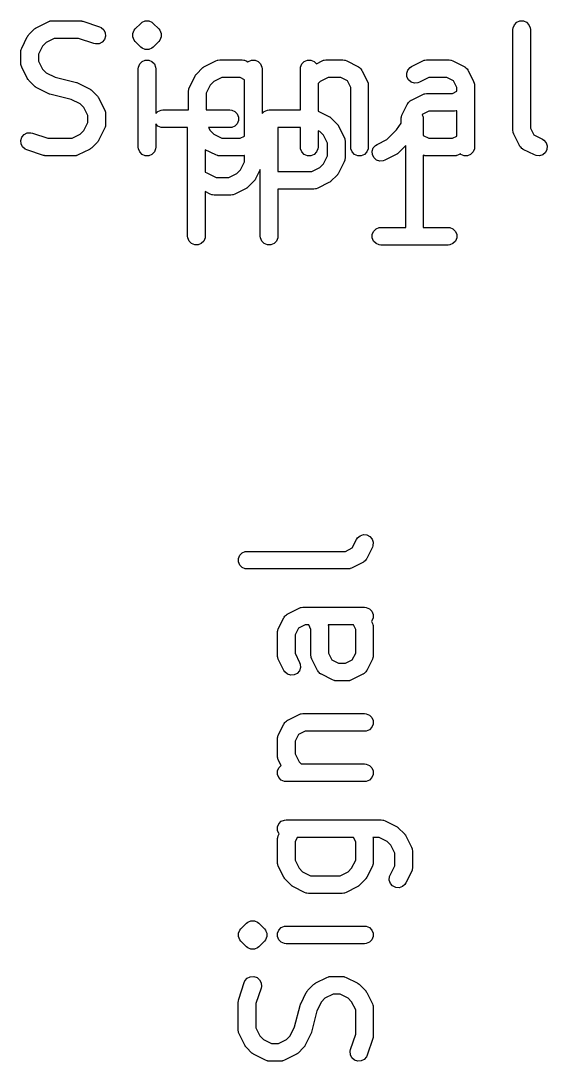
# Model space of a CAD drawing. Header units: inches. Extents: x 0.27 to 2.93, y 0.27 to 2.13.
# Drawn here: x 0.9142 to 1.0907, y 0.4125 to 0.7613 of the extents above; entities that cross this region are included whole.
import ezdxf

# ---------------------------------------------------------------- set-up
doc = ezdxf.new("R2010")
doc.units = ezdxf.units.IN
doc.header["$MEASUREMENT"] = 0
doc.layers.add('BLACK', color=250, linetype='CONTINUOUS')

msp = doc.modelspace()

# ---------------------------------------------------------------- linework, layer by layer
at = {"layer": 'BLACK', "linetype": 'CONTINUOUS'}
for p, q in [((0.91961, 0.75906), (0.92336, 0.76094)), ((0.92336, 0.76094), (0.9239, 0.76115)), ((0.9239, 0.76115), (0.924, 0.76115)), ((0.924, 0.76115), (0.9241, 0.76119)), ((0.9241, 0.76119), (0.92468, 0.76125)), ((0.92468, 0.76125), (0.93405, 0.76125)), ((0.93405, 0.76125), (0.93434, 0.76122)), ((0.93434, 0.76122), (0.93442, 0.76123)), ((0.93442, 0.76123), (0.93452, 0.7612)), ((0.93452, 0.7612), (0.93463, 0.76119)), ((0.93463, 0.76119), (0.9347, 0.76116)), ((0.9347, 0.76116), (0.93499, 0.7611)), ((0.93499, 0.7611), (0.94061, 0.75922)), ((0.95259, 0.75851), (0.95446, 0.76039)), ((0.95446, 0.76039), (0.95491, 0.76075)), ((0.95491, 0.76075), (0.95597, 0.76119)), ((0.95597, 0.76119), (0.95712, 0.76119)), ((0.95712, 0.76119), (0.95712, 0.76119)), ((0.95712, 0.76119), (0.95819, 0.76075)), ((0.95819, 0.76075), (0.95864, 0.76039)), ((0.95864, 0.76039), (0.96051, 0.75851)), ((1.0797, 0.75994), (1.08052, 0.76075)), ((1.08052, 0.76075), (1.08158, 0.76119)), ((1.08158, 0.76119), (1.08273, 0.76119)), ((1.08273, 0.76119), (1.0838, 0.76075)), ((1.0838, 0.76075), (1.08461, 0.75994)), ((0.91697, 0.75664), (0.91884, 0.75851)), ((0.91884, 0.75851), (0.91907, 0.7587)), ((0.91907, 0.7587), (0.91912, 0.75876)), ((0.91912, 0.75876), (0.91921, 0.75881)), ((0.91921, 0.75881), (0.91929, 0.75888)), ((0.91929, 0.75888), (0.91936, 0.75891)), ((0.91936, 0.75891), (0.91961, 0.75906)), ((0.94061, 0.75922), (0.94114, 0.75899)), ((0.94114, 0.75899), (0.94201, 0.75823)), ((0.94201, 0.75823), (0.94252, 0.7572)), ((0.94252, 0.7572), (0.94261, 0.75605)), ((0.95178, 0.757), (0.95222, 0.75806)), ((0.95178, 0.75585), (0.95178, 0.757)), ((0.95222, 0.75806), (0.95259, 0.75851)), ((0.96051, 0.75851), (0.96088, 0.75806)), ((0.96088, 0.75806), (0.9611, 0.75752)), ((0.9611, 0.75752), (0.96132, 0.757)), ((0.96132, 0.757), (0.96132, 0.75585)), ((1.07921, 0.7583), (1.07926, 0.75887)), ((1.07921, 0.72455), (1.07921, 0.7583)), ((1.07926, 0.75887), (1.0797, 0.75994)), ((1.08461, 0.75994), (1.08505, 0.75887)), ((1.08505, 0.75887), (1.08511, 0.7583)), ((1.08511, 0.7583), (1.08511, 0.72525)), ((0.91454, 0.75212), (0.91641, 0.75587)), ((0.91641, 0.75587), (0.91657, 0.75612)), ((0.91657, 0.75612), (0.9166, 0.75619)), ((0.9166, 0.75619), (0.91666, 0.75627)), ((0.91666, 0.75627), (0.91672, 0.75636)), ((0.91672, 0.75636), (0.91678, 0.75641)), ((0.91678, 0.75641), (0.91697, 0.75664)), ((0.92268, 0.754), (0.92148, 0.7528)), ((0.92537, 0.75535), (0.92268, 0.754)), ((0.93357, 0.75535), (0.92537, 0.75535)), ((0.93874, 0.75362), (0.93357, 0.75535)), ((0.93931, 0.75349), (0.93874, 0.75362)), ((0.94046, 0.75358), (0.93931, 0.75349)), ((0.94149, 0.75409), (0.94046, 0.75358)), ((0.94224, 0.75496), (0.94149, 0.75409)), ((0.94261, 0.75605), (0.94224, 0.75496)), ((0.95222, 0.75478), (0.95178, 0.75585)), ((0.95259, 0.75434), (0.95222, 0.75478)), ((0.95446, 0.75246), (0.95259, 0.75434)), ((0.96051, 0.75434), (0.95864, 0.75246)), ((0.96088, 0.75478), (0.96051, 0.75434)), ((0.96132, 0.75585), (0.96088, 0.75478)), ((0.91423, 0.7508), (0.91428, 0.75138)), ((0.91423, 0.74705), (0.91423, 0.7508)), ((0.91428, 0.75138), (0.91432, 0.75147)), ((0.91432, 0.75147), (0.91433, 0.75158)), ((0.91433, 0.75158), (0.91454, 0.75212)), ((0.92148, 0.7528), (0.92013, 0.7501)), ((0.92013, 0.7501), (0.92013, 0.74775)), ((0.95491, 0.75209), (0.95446, 0.75246)), ((0.95597, 0.75165), (0.95491, 0.75209)), ((0.95712, 0.75165), (0.95597, 0.75165)), ((0.95597, 0.75165), (0.95597, 0.75165)), ((0.95712, 0.75165), (0.95712, 0.75165)), ((0.95819, 0.75209), (0.95712, 0.75165)), ((0.95864, 0.75246), (0.95819, 0.75209)), ((0.91428, 0.74647), (0.91423, 0.74705)), ((0.91432, 0.74638), (0.91428, 0.74647)), ((0.91433, 0.74627), (0.91432, 0.74638)), ((0.91454, 0.74573), (0.91433, 0.74627)), ((0.92013, 0.74775), (0.92148, 0.74505)), ((0.95365, 0.74575), (0.95409, 0.74682)), ((0.95409, 0.74682), (0.95491, 0.74763)), ((0.95491, 0.74763), (0.95597, 0.74807)), ((0.95597, 0.74807), (0.95712, 0.74807)), ((0.95712, 0.74807), (0.95819, 0.74763)), ((0.95819, 0.74763), (0.959, 0.74682)), ((0.959, 0.74682), (0.95944, 0.74575)), ((0.97585, 0.74594), (0.9796, 0.74782)), ((0.9796, 0.74782), (0.98014, 0.74802)), ((0.98014, 0.74802), (0.98025, 0.74803)), ((0.98025, 0.74803), (0.98034, 0.74807)), ((0.98034, 0.74807), (0.98092, 0.74813)), ((0.98092, 0.74813), (0.98842, 0.74813)), ((0.98842, 0.74813), (0.989, 0.74807)), ((0.989, 0.74807), (0.98909, 0.74803)), ((0.98909, 0.74803), (0.9892, 0.74802)), ((0.9892, 0.74802), (0.98974, 0.74782)), ((0.98974, 0.74782), (0.99039, 0.74749)), ((0.99039, 0.74749), (0.99053, 0.74763)), ((0.99053, 0.74763), (0.99159, 0.74807)), ((0.99159, 0.74807), (0.99275, 0.74807)), ((0.99275, 0.74807), (0.99381, 0.74763)), ((0.99381, 0.74763), (0.99462, 0.74682)), ((0.99462, 0.74682), (0.99507, 0.74575)), ((1.00802, 0.74575), (1.00846, 0.74682)), ((1.00846, 0.74682), (1.00928, 0.74763)), ((1.00928, 0.74763), (1.01034, 0.74807)), ((1.01034, 0.74807), (1.01149, 0.74807)), ((1.01149, 0.74807), (1.01256, 0.74763)), ((1.01256, 0.74763), (1.01332, 0.74687)), ((1.01332, 0.74687), (1.01522, 0.74782)), ((1.01522, 0.74782), (1.01576, 0.74802)), ((1.01576, 0.74802), (1.01587, 0.74803)), ((1.01587, 0.74803), (1.01597, 0.74807)), ((1.01597, 0.74807), (1.01654, 0.74813)), ((1.01654, 0.74813), (1.02217, 0.74813)), ((1.02217, 0.74813), (1.02274, 0.74807)), ((1.02274, 0.74807), (1.02284, 0.74803)), ((1.02284, 0.74803), (1.02295, 0.74802)), ((1.02295, 0.74802), (1.02349, 0.74782)), ((1.02349, 0.74782), (1.02724, 0.74594)), ((1.04522, 0.74594), (1.04897, 0.74782)), ((1.04897, 0.74782), (1.04951, 0.74802)), ((1.04951, 0.74802), (1.04961, 0.74803)), ((1.04961, 0.74803), (1.04971, 0.74807)), ((1.04971, 0.74807), (1.05029, 0.74813)), ((1.05029, 0.74813), (1.05779, 0.74813)), ((1.05779, 0.74813), (1.05836, 0.74807)), ((1.05836, 0.74807), (1.05846, 0.74803)), ((1.05846, 0.74803), (1.05857, 0.74802)), ((1.05857, 0.74802), (1.05911, 0.74782)), ((1.05911, 0.74782), (1.06286, 0.74594)), ((0.91641, 0.74198), (0.91454, 0.74573)), ((0.92148, 0.74505), (0.92268, 0.74385)), ((0.92268, 0.74385), (0.92571, 0.74234)), ((0.9536, 0.74518), (0.95365, 0.74575)), ((0.9536, 0.71893), (0.9536, 0.74518)), ((0.95944, 0.74575), (0.9595, 0.74518)), ((0.9595, 0.74518), (0.9595, 0.73014)), ((0.97266, 0.74275), (0.97281, 0.74299)), ((0.97281, 0.74299), (0.97284, 0.74307)), ((0.97284, 0.74307), (0.97291, 0.74315)), ((0.97291, 0.74315), (0.97296, 0.74324)), ((0.97296, 0.74324), (0.97302, 0.74329)), ((0.97302, 0.74329), (0.97321, 0.74351)), ((0.97321, 0.74351), (0.97508, 0.74539)), ((0.97508, 0.74539), (0.97531, 0.74557)), ((0.97531, 0.74557), (0.97536, 0.74563)), ((0.97536, 0.74563), (0.97545, 0.74569)), ((0.97545, 0.74569), (0.97553, 0.74576)), ((0.97553, 0.74576), (0.9756, 0.74579)), ((0.9756, 0.74579), (0.97585, 0.74594)), ((0.99507, 0.74575), (0.99512, 0.74518)), ((0.99512, 0.74518), (0.99512, 0.73014)), ((1.00796, 0.74518), (1.00802, 0.74575)), ((1.00796, 0.73136), (1.00796, 0.74518)), ((1.02724, 0.74594), (1.02733, 0.74588)), ((1.02733, 0.74588), (1.02738, 0.74587)), ((1.02738, 0.74587), (1.02743, 0.74582)), ((1.02743, 0.74582), (1.02773, 0.74563)), ((1.02773, 0.74563), (1.02797, 0.74535)), ((1.02797, 0.74535), (1.02825, 0.74511)), ((1.02825, 0.74511), (1.02843, 0.74482)), ((1.02843, 0.74482), (1.02848, 0.74476)), ((1.02848, 0.74476), (1.0285, 0.74472)), ((1.0285, 0.74472), (1.02856, 0.74462)), ((1.02856, 0.74462), (1.03043, 0.74087)), ((1.04361, 0.74367), (1.04397, 0.74476)), ((1.04369, 0.74252), (1.04361, 0.74367)), ((1.04397, 0.74476), (1.04473, 0.74563)), ((1.04473, 0.74563), (1.04522, 0.74594)), ((1.06286, 0.74594), (1.06295, 0.74588)), ((1.06295, 0.74588), (1.063, 0.74587)), ((1.063, 0.74587), (1.06305, 0.74582)), ((1.06305, 0.74582), (1.06335, 0.74563)), ((1.06335, 0.74563), (1.06359, 0.74535)), ((1.06359, 0.74535), (1.06387, 0.74511)), ((1.06387, 0.74511), (1.06405, 0.74482)), ((1.06405, 0.74482), (1.0641, 0.74476)), ((1.0641, 0.74476), (1.06412, 0.74472)), ((1.06412, 0.74472), (1.06418, 0.74462)), ((1.06418, 0.74462), (1.06605, 0.74087)), ((0.91657, 0.74173), (0.91641, 0.74198)), ((0.9166, 0.74166), (0.91657, 0.74173)), ((0.91666, 0.74158), (0.9166, 0.74166)), ((0.91672, 0.74149), (0.91666, 0.74158)), ((0.91678, 0.74144), (0.91672, 0.74149)), ((0.91697, 0.74121), (0.91678, 0.74144)), ((0.91884, 0.73934), (0.91697, 0.74121)), ((0.91907, 0.73915), (0.91884, 0.73934)), ((0.92571, 0.74234), (0.93289, 0.74054)), ((0.93289, 0.74054), (0.93294, 0.74053)), ((0.93294, 0.74053), (0.93296, 0.74052)), ((0.93296, 0.74052), (0.9332, 0.74043)), ((0.9332, 0.74043), (0.93344, 0.74035)), ((0.93344, 0.74035), (0.93346, 0.74033)), ((0.93346, 0.74033), (0.9335, 0.74032)), ((0.9335, 0.74032), (0.93725, 0.73844)), ((0.97078, 0.739), (0.97266, 0.74275)), ((0.97772, 0.73968), (0.97637, 0.73698)), ((0.97892, 0.74087), (0.97772, 0.73968)), ((0.98162, 0.74222), (0.97892, 0.74087)), ((0.98772, 0.74222), (0.98162, 0.74222)), ((0.98922, 0.74148), (0.98772, 0.74222)), ((0.98922, 0.72263), (0.98922, 0.74148)), ((1.01454, 0.74087), (1.01387, 0.7402)), ((1.01387, 0.7402), (1.01387, 0.73102)), ((1.01724, 0.74222), (1.01454, 0.74087)), ((1.02147, 0.74222), (1.01724, 0.74222)), ((1.02371, 0.7411), (1.02147, 0.74222)), ((1.02484, 0.73885), (1.02371, 0.7411)), ((1.03043, 0.74087), (1.03064, 0.74033)), ((1.03064, 0.74033), (1.03065, 0.74022)), ((1.03065, 0.74022), (1.03069, 0.74013)), ((1.03069, 0.74013), (1.03074, 0.73955)), ((1.03074, 0.73955), (1.03074, 0.71893)), ((1.04421, 0.74149), (1.04369, 0.74252)), ((1.04508, 0.74074), (1.04421, 0.74149)), ((1.04617, 0.74037), (1.04508, 0.74074)), ((1.04732, 0.74045), (1.04617, 0.74037)), ((1.04786, 0.74066), (1.04732, 0.74045)), ((1.05098, 0.74222), (1.04786, 0.74066)), ((1.05709, 0.74222), (1.05098, 0.74222)), ((1.05933, 0.7411), (1.05709, 0.74222)), ((1.06046, 0.73885), (1.05933, 0.7411)), ((1.06605, 0.74087), (1.06626, 0.74033)), ((1.06626, 0.74033), (1.06627, 0.74022)), ((1.06627, 0.74022), (1.06631, 0.74013)), ((1.06631, 0.74013), (1.06636, 0.73955)), ((1.06636, 0.73955), (1.06636, 0.71893)), ((0.91912, 0.73909), (0.91907, 0.73915)), ((0.91921, 0.73904), (0.91912, 0.73909)), ((0.91929, 0.73897), (0.91921, 0.73904)), ((0.91936, 0.73894), (0.91929, 0.73897)), ((0.91961, 0.73878), (0.91936, 0.73894)), ((0.92336, 0.73691), (0.91961, 0.73878)), ((0.9234, 0.73689), (0.92336, 0.73691)), ((0.92342, 0.73688), (0.9234, 0.73689)), ((0.92366, 0.73679), (0.92342, 0.73688)), ((0.9239, 0.7367), (0.92366, 0.73679)), ((0.92392, 0.7367), (0.9239, 0.7367)), ((0.92396, 0.73669), (0.92392, 0.7367)), ((0.93115, 0.73489), (0.92396, 0.73669)), ((0.93725, 0.73844), (0.93749, 0.73829)), ((0.93749, 0.73829), (0.93757, 0.73826)), ((0.93757, 0.73826), (0.93765, 0.73819)), ((0.93765, 0.73819), (0.93774, 0.73813)), ((0.93774, 0.73813), (0.93779, 0.73808)), ((0.93779, 0.73808), (0.93801, 0.73789)), ((0.93801, 0.73789), (0.93989, 0.73601)), ((0.93989, 0.73601), (0.94007, 0.73579)), ((0.94007, 0.73579), (0.94013, 0.73574)), ((0.97047, 0.73768), (0.97053, 0.73825)), ((0.97047, 0.73136), (0.97047, 0.73768)), ((0.97053, 0.73825), (0.97057, 0.73835)), ((0.97057, 0.73846), (0.97078, 0.739)), ((0.97057, 0.73835), (0.97057, 0.73846)), ((0.97637, 0.73698), (0.97637, 0.73136)), ((1.02484, 0.71893), (1.02484, 0.73885)), ((1.04522, 0.73469), (1.04897, 0.73657)), ((1.04897, 0.73657), (1.04951, 0.73677)), ((1.04951, 0.73677), (1.04961, 0.73678)), ((1.04961, 0.73678), (1.04971, 0.73682)), ((1.04971, 0.73682), (1.05029, 0.73688)), ((1.05029, 0.73688), (1.05896, 0.73688)), ((1.05896, 0.73688), (1.06046, 0.73763)), ((1.06046, 0.73763), (1.06046, 0.73885)), ((0.93418, 0.73337), (0.93115, 0.73489)), ((0.93537, 0.73218), (0.93418, 0.73337)), ((0.94013, 0.73574), (0.94019, 0.73565)), ((0.94019, 0.73565), (0.94026, 0.73557)), ((0.94026, 0.73557), (0.94029, 0.7355)), ((0.94029, 0.7355), (0.94044, 0.73525)), ((0.94044, 0.73525), (0.94232, 0.7315)), ((1.04202, 0.72962), (1.0439, 0.73337)), ((1.0439, 0.73337), (1.04396, 0.73347)), ((1.04396, 0.73347), (1.04397, 0.73351)), ((1.04397, 0.73351), (1.04402, 0.73357)), ((1.04402, 0.73357), (1.04421, 0.73386)), ((1.04421, 0.73386), (1.04448, 0.7341)), ((1.04448, 0.7341), (1.04473, 0.73438)), ((1.04473, 0.73438), (1.04502, 0.73457)), ((1.04502, 0.73457), (1.04508, 0.73462)), ((1.04508, 0.73462), (1.04512, 0.73463)), ((1.04512, 0.73463), (1.04522, 0.73469)), ((0.93672, 0.72948), (0.93537, 0.73218)), ((0.93672, 0.72712), (0.93672, 0.72948)), ((0.94232, 0.7315), (0.94252, 0.73096)), ((0.94252, 0.73096), (0.94253, 0.73085)), ((0.94253, 0.73085), (0.94257, 0.73075)), ((0.94257, 0.73075), (0.94263, 0.73018)), ((0.94263, 0.73018), (0.94263, 0.72643)), ((0.9595, 0.73014), (0.96022, 0.73086)), ((0.96022, 0.73086), (0.96129, 0.7313)), ((0.96129, 0.7313), (0.96186, 0.73136)), ((0.96186, 0.73136), (0.97047, 0.73136)), ((0.97637, 0.73136), (0.98436, 0.73136)), ((0.98436, 0.73136), (0.98494, 0.7313)), ((0.98494, 0.7313), (0.986, 0.73086)), ((0.986, 0.73086), (0.98681, 0.73005)), ((0.98681, 0.73005), (0.98726, 0.72898)), ((0.98726, 0.72898), (0.98726, 0.72783)), ((0.99512, 0.73014), (0.99584, 0.73086)), ((0.99584, 0.73086), (0.99691, 0.7313)), ((0.99691, 0.7313), (0.99748, 0.73136)), ((0.99748, 0.73136), (1.00796, 0.73136)), ((1.01387, 0.73102), (1.01755, 0.72917)), ((1.01755, 0.72917), (1.0178, 0.72902)), ((1.0178, 0.72902), (1.01787, 0.72899)), ((1.01787, 0.72899), (1.01795, 0.72892)), ((1.01795, 0.72892), (1.01804, 0.72887)), ((1.01804, 0.72887), (1.01809, 0.72881)), ((1.01809, 0.72881), (1.01832, 0.72862)), ((1.04171, 0.7283), (1.04177, 0.72888)), ((1.04177, 0.72888), (1.04181, 0.72898)), ((1.04181, 0.72908), (1.04202, 0.72962)), ((1.04181, 0.72898), (1.04181, 0.72908)), ((1.05098, 0.73097), (1.04876, 0.72986)), ((1.04876, 0.72986), (1.04879, 0.72978)), ((1.04879, 0.72978), (1.04895, 0.72954)), ((1.04895, 0.72954), (1.04901, 0.72925)), ((1.04901, 0.72925), (1.04912, 0.72898)), ((1.04912, 0.72898), (1.04918, 0.72841)), ((1.05966, 0.73097), (1.05098, 0.73097)), ((1.06024, 0.73103), (1.05966, 0.73097)), ((1.06034, 0.73107), (1.06024, 0.73103)), ((1.06044, 0.73108), (1.06034, 0.73107)), ((1.06046, 0.73109), (1.06044, 0.73108)), ((1.06046, 0.72263), (1.06046, 0.73109)), ((0.93537, 0.72443), (0.93672, 0.72712)), ((0.94252, 0.72565), (0.94232, 0.72511)), ((0.94253, 0.72575), (0.94252, 0.72565)), ((0.94257, 0.72585), (0.94253, 0.72575)), ((0.94263, 0.72643), (0.94257, 0.72585)), ((0.96022, 0.72595), (0.9595, 0.72667)), ((0.9595, 0.72667), (0.9595, 0.71893)), ((0.96129, 0.72551), (0.96022, 0.72595)), ((0.96186, 0.72546), (0.96129, 0.72551)), ((0.97016, 0.72546), (0.96186, 0.72546)), ((0.97016, 0.68904), (0.97016, 0.72546)), ((0.98436, 0.72546), (0.97721, 0.72546)), ((0.97721, 0.72546), (0.97772, 0.72443)), ((0.98494, 0.72551), (0.98436, 0.72546)), ((0.986, 0.72595), (0.98494, 0.72551)), ((0.98681, 0.72677), (0.986, 0.72595)), ((0.98726, 0.72783), (0.98681, 0.72677)), ((1.00796, 0.72546), (1.00044, 0.72546)), ((1.00044, 0.72546), (1.00044, 0.71074)), ((1.00796, 0.71893), (1.00796, 0.72546)), ((1.01832, 0.72862), (1.02019, 0.72675)), ((1.02019, 0.72675), (1.02038, 0.72652)), ((1.02038, 0.72652), (1.02044, 0.72647)), ((1.02044, 0.72647), (1.02049, 0.72638)), ((1.02049, 0.72638), (1.02056, 0.7263)), ((1.02056, 0.7263), (1.02059, 0.72623)), ((1.02059, 0.72623), (1.02075, 0.72598)), ((1.02075, 0.72598), (1.02262, 0.72223)), ((1.04018, 0.72467), (1.04171, 0.72696)), ((1.04171, 0.72696), (1.04171, 0.7283)), ((1.04918, 0.72841), (1.04918, 0.72841)), ((1.04918, 0.72841), (1.04918, 0.72841)), ((1.04918, 0.72841), (1.04918, 0.72841)), ((1.04918, 0.72841), (1.04918, 0.72278)), ((0.91425, 0.72117), (0.91461, 0.72227)), ((0.91461, 0.72227), (0.91537, 0.72314)), ((0.91537, 0.72314), (0.9164, 0.72365)), ((0.9164, 0.72365), (0.91755, 0.72373)), ((0.91755, 0.72373), (0.91811, 0.7236)), ((0.91811, 0.7236), (0.92328, 0.72188)), ((0.92328, 0.72188), (0.93148, 0.72188)), ((0.93148, 0.72188), (0.93418, 0.72323)), ((0.93418, 0.72323), (0.93537, 0.72443)), ((0.94232, 0.72511), (0.94044, 0.72136)), ((0.97772, 0.72443), (0.97892, 0.72323)), ((0.97892, 0.72323), (0.98162, 0.72188)), ((0.98162, 0.72188), (0.98772, 0.72188)), ((0.98772, 0.72188), (0.98922, 0.72263)), ((1.01448, 0.72411), (1.01387, 0.72441)), ((1.01387, 0.72441), (1.01387, 0.71893)), ((1.01568, 0.72291), (1.01448, 0.72411)), ((1.01703, 0.72021), (1.01568, 0.72291)), ((1.02262, 0.72223), (1.02283, 0.72169)), ((1.03698, 0.72146), (1.04018, 0.72467)), ((1.04918, 0.72278), (1.05098, 0.72188)), ((1.05098, 0.72188), (1.05896, 0.72188)), ((1.05896, 0.72188), (1.06046, 0.72263)), ((1.07926, 0.72398), (1.07921, 0.72455)), ((1.0793, 0.72388), (1.07926, 0.72398)), ((1.07931, 0.72377), (1.0793, 0.72388)), ((1.07952, 0.72323), (1.07931, 0.72377)), ((1.08139, 0.71948), (1.07952, 0.72323)), ((1.08511, 0.72525), (1.08623, 0.723)), ((1.08623, 0.723), (1.0891, 0.72157)), ((0.91433, 0.72002), (0.91425, 0.72117)), ((0.91485, 0.71899), (0.91433, 0.72002)), ((0.91572, 0.71824), (0.91485, 0.71899)), ((0.93757, 0.71835), (0.93749, 0.71832)), ((0.93765, 0.71841), (0.93757, 0.71835)), ((0.93774, 0.71847), (0.93765, 0.71841)), ((0.93779, 0.71853), (0.93774, 0.71847)), ((0.93801, 0.71872), (0.93779, 0.71853)), ((0.93989, 0.72059), (0.93801, 0.71872)), ((0.94007, 0.72082), (0.93989, 0.72059)), ((0.94013, 0.72087), (0.94007, 0.72082)), ((0.94019, 0.72096), (0.94013, 0.72087)), ((0.94026, 0.72104), (0.94019, 0.72096)), ((0.94029, 0.72111), (0.94026, 0.72104)), ((0.94044, 0.72136), (0.94029, 0.72111)), ((0.95365, 0.71835), (0.9536, 0.71893)), ((0.95409, 0.71729), (0.95365, 0.71835)), ((0.95944, 0.71835), (0.959, 0.71729)), ((0.9595, 0.71893), (0.95944, 0.71835)), ((1.00802, 0.71835), (1.00796, 0.71893)), ((1.00846, 0.71729), (1.00802, 0.71835)), ((1.01381, 0.71835), (1.01337, 0.71729)), ((1.01387, 0.71893), (1.01381, 0.71835)), ((1.01703, 0.71598), (1.01703, 0.72021)), ((1.02283, 0.72169), (1.02284, 0.72158)), ((1.02284, 0.72158), (1.02288, 0.72149)), ((1.02288, 0.72149), (1.02293, 0.72091)), ((1.02293, 0.72091), (1.02293, 0.71529)), ((1.02489, 0.71835), (1.02484, 0.71893)), ((1.02533, 0.71729), (1.02489, 0.71835)), ((1.03069, 0.71835), (1.03025, 0.71729)), ((1.03074, 0.71893), (1.03069, 0.71835)), ((1.03205, 0.71753), (1.03241, 0.71862)), ((1.03241, 0.71862), (1.03317, 0.71949)), ((1.03317, 0.71949), (1.03366, 0.7198)), ((1.03366, 0.7198), (1.03698, 0.72146)), ((1.04327, 0.71941), (1.04082, 0.71695)), ((1.04327, 0.69199), (1.04327, 0.71941)), ((1.06631, 0.71835), (1.06587, 0.71729)), ((1.06636, 0.71893), (1.06631, 0.71835)), ((1.08145, 0.71939), (1.08139, 0.71948)), ((1.08147, 0.71934), (1.08145, 0.71939)), ((1.08152, 0.71928), (1.08147, 0.71934)), ((1.0817, 0.71899), (1.08152, 0.71928)), ((1.08198, 0.71875), (1.0817, 0.71899)), ((1.08222, 0.71847), (1.08198, 0.71875)), ((1.08251, 0.71829), (1.08222, 0.71847)), ((1.0891, 0.72157), (1.08959, 0.72126)), ((1.08959, 0.72126), (1.09035, 0.72039)), ((1.09035, 0.72039), (1.09071, 0.7193)), ((1.09071, 0.7193), (1.09063, 0.71815)), ((0.91625, 0.718), (0.91572, 0.71824)), ((0.92187, 0.71613), (0.91625, 0.718)), ((0.92215, 0.71606), (0.92187, 0.71613)), ((0.92223, 0.71603), (0.92215, 0.71606)), ((0.92233, 0.71602), (0.92223, 0.71603)), ((0.92243, 0.716), (0.92233, 0.71602)), ((0.92251, 0.716), (0.92243, 0.716)), ((0.9228, 0.71598), (0.92251, 0.716)), ((0.93218, 0.71598), (0.9228, 0.71598)), ((0.93275, 0.71603), (0.93218, 0.71598)), ((0.93285, 0.71607), (0.93275, 0.71603)), ((0.93296, 0.71608), (0.93285, 0.71607)), ((0.9335, 0.71629), (0.93296, 0.71608)), ((0.93725, 0.71816), (0.9335, 0.71629)), ((0.93749, 0.71832), (0.93725, 0.71816)), ((0.95491, 0.71647), (0.95409, 0.71729)), ((0.95597, 0.71603), (0.95491, 0.71647)), ((0.95712, 0.71603), (0.95597, 0.71603)), ((0.95819, 0.71647), (0.95712, 0.71603)), ((0.959, 0.71729), (0.95819, 0.71647)), ((0.9796, 0.71629), (0.97606, 0.71806)), ((0.97606, 0.71806), (0.97606, 0.71053)), ((0.98014, 0.71608), (0.9796, 0.71629)), ((0.98025, 0.71607), (0.98014, 0.71608)), ((0.98034, 0.71603), (0.98025, 0.71607)), ((0.98092, 0.71598), (0.98034, 0.71603)), ((0.98842, 0.71598), (0.98092, 0.71598)), ((0.989, 0.71603), (0.98842, 0.71598)), ((0.98909, 0.71607), (0.989, 0.71603)), ((0.9892, 0.71608), (0.98909, 0.71607)), ((0.98922, 0.71609), (0.9892, 0.71608)), ((0.98922, 0.714), (0.98922, 0.71609)), ((1.00928, 0.71647), (1.00846, 0.71729)), ((1.01034, 0.71603), (1.00928, 0.71647)), ((1.01149, 0.71603), (1.01034, 0.71603)), ((1.01256, 0.71647), (1.01149, 0.71603)), ((1.01337, 0.71729), (1.01256, 0.71647)), ((1.01568, 0.71328), (1.01703, 0.71598)), ((1.02293, 0.71529), (1.02288, 0.71471)), ((1.02615, 0.71647), (1.02533, 0.71729)), ((1.02721, 0.71603), (1.02615, 0.71647)), ((1.02837, 0.71603), (1.02721, 0.71603)), ((1.02943, 0.71647), (1.02837, 0.71603)), ((1.03025, 0.71729), (1.02943, 0.71647)), ((1.03213, 0.71638), (1.03205, 0.71753)), ((1.03265, 0.71535), (1.03213, 0.71638)), ((1.03352, 0.71459), (1.03265, 0.71535)), ((1.04005, 0.71639), (1.0363, 0.71452)), ((1.0403, 0.71655), (1.04005, 0.71639)), ((1.04037, 0.71658), (1.0403, 0.71655)), ((1.04045, 0.71665), (1.04037, 0.71658)), ((1.04054, 0.7167), (1.04045, 0.71665)), ((1.04059, 0.71676), (1.04054, 0.7167)), ((1.04082, 0.71695), (1.04059, 0.71676)), ((1.04951, 0.71608), (1.04918, 0.71621)), ((1.04918, 0.71621), (1.04918, 0.69199)), ((1.04961, 0.71607), (1.04951, 0.71608)), ((1.04971, 0.71603), (1.04961, 0.71607)), ((1.05029, 0.71598), (1.04971, 0.71603)), ((1.05966, 0.71598), (1.05029, 0.71598)), ((1.06024, 0.71603), (1.05966, 0.71598)), ((1.06034, 0.71607), (1.06024, 0.71603)), ((1.06044, 0.71608), (1.06034, 0.71607)), ((1.06098, 0.71629), (1.06044, 0.71608)), ((1.06163, 0.71661), (1.06098, 0.71629)), ((1.06177, 0.71647), (1.06163, 0.71661)), ((1.06283, 0.71603), (1.06177, 0.71647)), ((1.06399, 0.71603), (1.06283, 0.71603)), ((1.06505, 0.71647), (1.06399, 0.71603)), ((1.06587, 0.71729), (1.06505, 0.71647)), ((1.08257, 0.71824), (1.08251, 0.71829)), ((1.08262, 0.71822), (1.08257, 0.71824)), ((1.08271, 0.71816), (1.08262, 0.71822)), ((1.08646, 0.71629), (1.08271, 0.71816)), ((1.087, 0.71608), (1.08646, 0.71629)), ((1.08815, 0.716), (1.087, 0.71608)), ((1.08924, 0.71636), (1.08815, 0.716)), ((1.09012, 0.71712), (1.08924, 0.71636)), ((1.09063, 0.71815), (1.09012, 0.71712)), ((0.98787, 0.7113), (0.98922, 0.714)), ((0.99453, 0.71142), (0.99294, 0.70823)), ((0.99453, 0.68904), (0.99453, 0.71142)), ((1.01178, 0.71074), (1.01448, 0.71209)), ((1.01448, 0.71209), (1.01568, 0.71328)), ((1.02262, 0.71396), (1.02075, 0.71022)), ((1.02283, 0.71451), (1.02262, 0.71396)), ((1.02284, 0.71461), (1.02283, 0.71451)), ((1.02288, 0.71471), (1.02284, 0.71461)), ((1.03461, 0.71423), (1.03352, 0.71459)), ((1.03576, 0.71431), (1.03461, 0.71423)), ((1.0363, 0.71452), (1.03576, 0.71431)), ((0.97606, 0.71053), (0.97608, 0.71053)), ((0.97608, 0.71053), (0.97662, 0.71032)), ((0.97662, 0.71032), (0.97974, 0.70876)), ((0.97974, 0.70876), (0.98397, 0.70876)), ((0.98397, 0.70876), (0.98667, 0.71011)), ((0.98667, 0.71011), (0.98787, 0.7113)), ((0.99275, 0.70791), (0.99268, 0.70783)), ((0.99278, 0.70799), (0.99275, 0.70791)), ((0.99294, 0.70823), (0.99278, 0.70799)), ((1.00044, 0.71074), (1.01178, 0.71074)), ((1.02019, 0.70945), (1.01832, 0.70757)), ((1.02038, 0.70967), (1.02019, 0.70945)), ((1.02044, 0.70973), (1.02038, 0.70967)), ((1.02049, 0.70981), (1.02044, 0.70973)), ((1.02056, 0.7099), (1.02049, 0.70981)), ((1.02059, 0.70997), (1.02056, 0.7099)), ((1.02075, 0.71022), (1.02059, 0.70997)), ((0.98974, 0.70504), (0.98599, 0.70316)), ((0.98999, 0.70519), (0.98974, 0.70504)), ((0.99006, 0.70522), (0.98999, 0.70519)), ((0.99014, 0.70529), (0.99006, 0.70522)), ((0.99023, 0.70535), (0.99014, 0.70529)), ((0.99028, 0.70541), (0.99023, 0.70535)), ((0.99051, 0.70559), (0.99028, 0.70541)), ((0.99238, 0.70747), (0.99051, 0.70559)), ((0.99257, 0.70769), (0.99238, 0.70747)), ((0.99263, 0.70774), (0.99257, 0.70769)), ((0.99268, 0.70783), (0.99263, 0.70774)), ((1.01248, 0.70483), (1.00044, 0.70483)), ((1.00044, 0.70483), (1.00044, 0.68904)), ((1.01306, 0.70489), (1.01248, 0.70483)), ((1.01315, 0.70493), (1.01306, 0.70489)), ((1.01326, 0.70494), (1.01315, 0.70493)), ((1.0138, 0.70515), (1.01326, 0.70494)), ((1.01755, 0.70702), (1.0138, 0.70515)), ((1.0178, 0.70718), (1.01755, 0.70702)), ((1.01787, 0.70721), (1.0178, 0.70718)), ((1.01795, 0.70727), (1.01787, 0.70721)), ((1.01804, 0.70733), (1.01795, 0.70727)), ((1.01809, 0.70739), (1.01804, 0.70733)), ((1.01832, 0.70757), (1.01809, 0.70739)), ((0.97773, 0.70316), (0.97606, 0.704)), ((0.97606, 0.704), (0.97606, 0.68904)), ((0.97827, 0.70296), (0.97773, 0.70316)), ((0.97837, 0.70295), (0.97827, 0.70296)), ((0.97847, 0.70291), (0.97837, 0.70295)), ((0.97905, 0.70285), (0.97847, 0.70291)), ((0.98467, 0.70285), (0.97905, 0.70285)), ((0.98525, 0.70291), (0.98467, 0.70285)), ((0.98534, 0.70295), (0.98525, 0.70291)), ((0.98545, 0.70296), (0.98534, 0.70295)), ((0.98599, 0.70316), (0.98545, 0.70296)), ((1.03208, 0.68961), (1.03252, 0.69068)), ((1.03252, 0.69068), (1.03334, 0.69149)), ((1.03334, 0.69149), (1.0344, 0.69193)), ((1.0344, 0.69193), (1.03498, 0.69199)), ((1.03498, 0.69199), (1.04327, 0.69199)), ((1.04918, 0.69199), (1.05748, 0.69199)), ((1.05748, 0.69199), (1.05805, 0.69193)), ((1.05805, 0.69193), (1.05912, 0.69149)), ((1.05912, 0.69149), (1.05993, 0.69068)), ((1.05993, 0.69068), (1.06037, 0.68961)), ((0.97021, 0.68846), (0.97016, 0.68904)), ((0.97066, 0.6874), (0.97021, 0.68846)), ((0.97147, 0.68658), (0.97066, 0.6874)), ((0.97557, 0.6874), (0.97475, 0.68658)), ((0.97601, 0.68846), (0.97557, 0.6874)), ((0.97606, 0.68904), (0.97601, 0.68846)), ((0.99459, 0.68846), (0.99453, 0.68904)), ((0.99503, 0.6874), (0.99459, 0.68846)), ((0.99584, 0.68658), (0.99503, 0.6874)), ((0.99994, 0.6874), (0.99912, 0.68658)), ((1.00038, 0.68846), (0.99994, 0.6874)), ((1.00044, 0.68904), (1.00038, 0.68846)), ((1.03208, 0.68846), (1.03208, 0.68961)), ((1.03252, 0.6874), (1.03208, 0.68846)), ((1.03334, 0.68658), (1.03252, 0.6874)), ((1.05993, 0.6874), (1.05912, 0.68658)), ((1.06037, 0.68846), (1.05993, 0.6874)), ((1.06037, 0.68961), (1.06037, 0.68846)), ((0.97253, 0.68614), (0.97147, 0.68658)), ((0.97369, 0.68614), (0.97253, 0.68614)), ((0.97475, 0.68658), (0.97369, 0.68614)), ((0.99691, 0.68614), (0.99584, 0.68658)), ((0.99806, 0.68614), (0.99691, 0.68614)), ((0.99912, 0.68658), (0.99806, 0.68614)), ((1.0344, 0.68614), (1.03334, 0.68658)), ((1.03498, 0.68609), (1.0344, 0.68614)), ((1.05748, 0.68609), (1.03498, 0.68609)), ((1.05805, 0.68614), (1.05748, 0.68609)), ((1.05912, 0.68658), (1.05805, 0.68614)), ((1.02537, 0.58455), (1.02681, 0.58742)), ((1.02681, 0.58742), (1.02712, 0.58791)), ((1.02712, 0.58791), (1.02799, 0.58866)), ((1.02799, 0.58866), (1.02908, 0.58903)), ((1.02908, 0.58903), (1.03023, 0.58895)), ((1.03023, 0.58895), (1.03126, 0.58843)), ((1.03126, 0.58843), (1.03201, 0.58756)), ((1.03201, 0.58756), (1.03238, 0.58647)), ((1.03238, 0.58647), (1.0323, 0.58532)), ((0.98762, 0.58211), (0.98844, 0.58293)), ((0.98844, 0.58293), (0.9895, 0.58337)), ((0.9895, 0.58337), (0.99008, 0.58343)), ((0.99008, 0.58343), (1.02313, 0.58343)), ((1.02313, 0.58343), (1.02537, 0.58455)), ((1.03209, 0.58478), (1.03022, 0.58103)), ((1.0323, 0.58532), (1.03209, 0.58478)), ((0.98718, 0.58105), (0.98762, 0.58211)), ((0.98718, 0.5799), (0.98718, 0.58105)), ((0.98762, 0.57883), (0.98718, 0.5799)), ((1.0289, 0.57971), (1.02515, 0.57783)), ((1.02899, 0.57977), (1.0289, 0.57971)), ((1.02904, 0.57978), (1.02899, 0.57977)), ((1.02909, 0.57983), (1.02904, 0.57978)), ((1.02939, 0.58002), (1.02909, 0.57983)), ((1.02963, 0.58029), (1.02939, 0.58002)), ((1.02991, 0.58054), (1.02963, 0.58029)), ((1.03009, 0.58083), (1.02991, 0.58054)), ((1.03014, 0.58089), (1.03009, 0.58083)), ((1.03016, 0.58093), (1.03014, 0.58089)), ((1.03022, 0.58103), (1.03016, 0.58093)), ((0.98844, 0.57802), (0.98762, 0.57883)), ((0.9895, 0.57758), (0.98844, 0.57802)), ((0.99008, 0.57752), (0.9895, 0.57758)), ((1.02383, 0.57752), (0.99008, 0.57752)), ((1.0244, 0.57758), (1.02383, 0.57752)), ((1.0245, 0.57762), (1.0244, 0.57758)), ((1.02461, 0.57763), (1.0245, 0.57762)), ((1.02515, 0.57783), (1.02461, 0.57763)), ((1.00256, 0.56137), (1.00274, 0.56166)), ((1.00274, 0.56166), (1.00302, 0.5619)), ((1.00302, 0.5619), (1.00327, 0.56218)), ((1.00327, 0.56218), (1.00356, 0.56237)), ((1.00356, 0.56237), (1.00362, 0.56242)), ((1.00362, 0.56242), (1.00366, 0.56243)), ((1.00366, 0.56243), (1.00376, 0.56249)), ((1.00376, 0.56249), (1.00751, 0.56437)), ((1.00751, 0.56437), (1.00805, 0.56457)), ((1.00805, 0.56457), (1.00815, 0.56458)), ((1.00815, 0.56458), (1.00825, 0.56462)), ((1.00825, 0.56462), (1.00883, 0.56468)), ((1.00883, 0.56468), (1.02945, 0.56468)), ((1.02945, 0.56468), (1.03003, 0.56462)), ((1.03003, 0.56462), (1.03109, 0.56418)), ((1.03109, 0.56418), (1.0319, 0.56337)), ((1.0319, 0.56337), (1.03235, 0.5623)), ((1.03235, 0.5623), (1.03235, 0.56115)), ((1.00056, 0.55742), (1.00244, 0.56117)), ((1.00244, 0.56117), (1.0025, 0.56127)), ((1.0025, 0.56127), (1.00251, 0.56131)), ((1.00251, 0.56131), (1.00256, 0.56137)), ((1.00952, 0.55877), (1.00728, 0.55765)), ((1.01075, 0.55877), (1.00952, 0.55877)), ((1.0115, 0.55728), (1.01075, 0.55877)), ((1.02575, 0.55877), (1.01729, 0.55877)), ((1.01729, 0.55877), (1.0173, 0.55876)), ((1.0173, 0.55876), (1.01731, 0.55865)), ((1.01731, 0.55865), (1.01735, 0.55855)), ((1.01735, 0.55855), (1.0174, 0.55798)), ((1.0174, 0.55798), (1.0174, 0.5493)), ((1.0265, 0.55728), (1.02575, 0.55877)), ((1.0319, 0.56009), (1.03177, 0.55995)), ((1.03177, 0.55995), (1.03209, 0.5593)), ((1.03235, 0.56115), (1.0319, 0.56009)), ((1.03209, 0.5593), (1.0323, 0.55876)), ((1.0323, 0.55876), (1.03231, 0.55865)), ((1.03231, 0.55865), (1.03235, 0.55855)), ((1.03235, 0.55855), (1.0324, 0.55798)), ((1.0324, 0.55798), (1.0324, 0.5486)), ((1.00025, 0.5561), (1.00031, 0.55668)), ((1.00025, 0.5486), (1.00025, 0.5561)), ((1.00031, 0.55668), (1.00035, 0.55678)), ((1.00035, 0.55688), (1.00056, 0.55742)), ((1.00035, 0.55678), (1.00035, 0.55688)), ((1.00728, 0.55765), (1.00616, 0.5554)), ((1.00616, 0.5554), (1.00616, 0.5493)), ((1.0115, 0.5486), (1.0115, 0.55728)), ((1.0265, 0.5493), (1.0265, 0.55728)), ((1.00031, 0.54803), (1.00025, 0.5486)), ((1.00035, 0.54793), (1.00031, 0.54803)), ((1.00035, 0.54782), (1.00035, 0.54793)), ((1.00056, 0.54728), (1.00035, 0.54782)), ((1.00616, 0.5493), (1.00772, 0.54617)), ((1.01156, 0.54803), (1.0115, 0.5486)), ((1.0116, 0.54793), (1.01156, 0.54803)), ((1.0116, 0.54782), (1.0116, 0.54793)), ((1.01181, 0.54728), (1.0116, 0.54782)), ((1.0174, 0.5493), (1.01853, 0.54705)), ((1.02537, 0.54705), (1.0265, 0.5493)), ((1.0323, 0.54782), (1.03209, 0.54728)), ((1.03231, 0.54793), (1.0323, 0.54782)), ((1.03235, 0.54803), (1.03231, 0.54793)), ((1.0324, 0.5486), (1.03235, 0.54803)), ((1.00244, 0.54353), (1.00056, 0.54728)), ((1.00801, 0.54448), (1.00764, 0.54339)), ((1.00772, 0.54617), (1.00793, 0.54563)), ((1.00793, 0.54563), (1.00801, 0.54448)), ((1.01369, 0.54353), (1.01181, 0.54728)), ((1.01853, 0.54705), (1.02077, 0.54593)), ((1.02077, 0.54593), (1.02313, 0.54593)), ((1.02313, 0.54593), (1.02537, 0.54705)), ((1.03209, 0.54728), (1.03022, 0.54353)), ((1.00274, 0.54304), (1.00244, 0.54353)), ((1.00362, 0.54229), (1.00274, 0.54304)), ((1.00471, 0.54192), (1.00362, 0.54229)), ((1.00586, 0.542), (1.00471, 0.54192)), ((1.00689, 0.54252), (1.00586, 0.542)), ((1.00764, 0.54339), (1.00689, 0.54252)), ((1.01375, 0.54344), (1.01369, 0.54353)), ((1.01376, 0.54339), (1.01375, 0.54344)), ((1.01381, 0.54333), (1.01376, 0.54339)), ((1.01399, 0.54304), (1.01381, 0.54333)), ((1.01427, 0.5428), (1.01399, 0.54304)), ((1.01452, 0.54252), (1.01427, 0.5428)), ((1.01481, 0.54234), (1.01452, 0.54252)), ((1.01486, 0.54229), (1.01481, 0.54234)), ((1.01491, 0.54227), (1.01486, 0.54229)), ((1.01501, 0.54221), (1.01491, 0.54227)), ((1.01876, 0.54034), (1.01501, 0.54221)), ((1.0289, 0.54221), (1.02515, 0.54034)), ((1.02899, 0.54227), (1.0289, 0.54221)), ((1.02904, 0.54229), (1.02899, 0.54227)), ((1.02909, 0.54234), (1.02904, 0.54229)), ((1.02939, 0.54252), (1.02909, 0.54234)), ((1.02963, 0.5428), (1.02939, 0.54252)), ((1.02991, 0.54304), (1.02963, 0.5428)), ((1.03009, 0.54333), (1.02991, 0.54304)), ((1.03014, 0.54339), (1.03009, 0.54333)), ((1.03016, 0.54344), (1.03014, 0.54339)), ((1.03022, 0.54353), (1.03016, 0.54344)), ((1.0193, 0.54013), (1.01876, 0.54034)), ((1.0194, 0.54012), (1.0193, 0.54013)), ((1.0195, 0.54008), (1.0194, 0.54012)), ((1.02008, 0.54003), (1.0195, 0.54008)), ((1.02383, 0.54003), (1.02008, 0.54003)), ((1.0244, 0.54008), (1.02383, 0.54003)), ((1.0245, 0.54012), (1.0244, 0.54008)), ((1.02461, 0.54013), (1.0245, 0.54012)), ((1.02515, 0.54034), (1.02461, 0.54013)), ((1.00302, 0.52628), (1.00327, 0.52656)), ((1.00327, 0.52656), (1.00356, 0.52675)), ((1.00356, 0.52675), (1.00362, 0.5268)), ((1.00362, 0.5268), (1.00366, 0.52681)), ((1.00366, 0.52681), (1.00376, 0.52687)), ((1.00376, 0.52687), (1.00751, 0.52875)), ((1.00751, 0.52875), (1.00805, 0.52895)), ((1.00805, 0.52895), (1.00815, 0.52896)), ((1.00815, 0.52896), (1.00825, 0.529)), ((1.00825, 0.529), (1.00883, 0.52906)), ((1.00883, 0.52906), (1.02945, 0.52906)), ((1.02945, 0.52906), (1.03003, 0.529)), ((1.03003, 0.529), (1.03109, 0.52856)), ((1.03109, 0.52856), (1.0319, 0.52775)), ((1.0319, 0.52775), (1.03235, 0.52668)), ((1.03235, 0.52668), (1.03235, 0.52553)), ((1.00056, 0.5218), (1.00244, 0.52555)), ((1.00244, 0.52555), (1.0025, 0.52565)), ((1.0025, 0.52565), (1.00251, 0.52569)), ((1.00251, 0.52569), (1.00256, 0.52575)), ((1.00256, 0.52575), (1.00274, 0.52604)), ((1.00274, 0.52604), (1.00302, 0.52628)), ((1.00952, 0.52315), (1.00728, 0.52203)), ((1.02945, 0.52315), (1.00952, 0.52315)), ((1.03003, 0.52321), (1.02945, 0.52315)), ((1.03109, 0.52365), (1.03003, 0.52321)), ((1.0319, 0.52446), (1.03109, 0.52365)), ((1.03235, 0.52553), (1.0319, 0.52446)), ((1.00025, 0.52048), (1.00031, 0.52106)), ((1.00025, 0.51486), (1.00025, 0.52048)), ((1.00031, 0.52106), (1.00035, 0.52115)), ((1.00035, 0.52126), (1.00056, 0.5218)), ((1.00035, 0.52115), (1.00035, 0.52126)), ((1.00728, 0.52203), (1.00616, 0.51978)), ((1.00616, 0.51978), (1.00616, 0.51555)), ((1.00031, 0.51428), (1.00025, 0.51486)), ((1.00035, 0.51418), (1.00031, 0.51428)), ((1.00035, 0.51408), (1.00035, 0.51418)), ((1.00056, 0.51354), (1.00035, 0.51408)), ((1.00151, 0.51164), (1.00056, 0.51354)), ((1.00616, 0.51555), (1.0075, 0.51286)), ((1.0075, 0.51286), (1.00818, 0.51218)), ((1.00031, 0.50981), (1.00075, 0.51087)), ((1.00031, 0.50866), (1.00031, 0.50981)), ((1.00075, 0.51087), (1.00151, 0.51164)), ((1.00818, 0.51218), (1.02945, 0.51218)), ((1.02945, 0.51218), (1.03003, 0.51213)), ((1.03003, 0.51213), (1.03109, 0.51169)), ((1.03109, 0.51169), (1.0319, 0.51087)), ((1.0319, 0.51087), (1.03235, 0.50981)), ((1.03235, 0.50981), (1.03235, 0.50866)), ((1.00075, 0.50759), (1.00031, 0.50866)), ((1.00156, 0.50678), (1.00075, 0.50759)), ((1.00263, 0.50634), (1.00156, 0.50678)), ((1.0032, 0.50628), (1.00263, 0.50634)), ((1.02945, 0.50628), (1.0032, 0.50628)), ((1.03003, 0.50634), (1.02945, 0.50628)), ((1.03109, 0.50678), (1.03003, 0.50634)), ((1.0319, 0.50759), (1.03109, 0.50678)), ((1.03235, 0.50866), (1.0319, 0.50759)), ((1.00031, 0.49106), (1.00075, 0.49212)), ((1.00075, 0.49212), (1.00156, 0.49294)), ((1.00156, 0.49294), (1.00263, 0.49338)), ((1.00263, 0.49338), (1.0032, 0.49344)), ((1.0032, 0.49344), (1.03507, 0.49344)), ((1.03507, 0.49344), (1.03565, 0.49338)), ((1.03565, 0.49338), (1.03575, 0.49334)), ((1.03575, 0.49334), (1.03585, 0.49333)), ((1.03585, 0.49333), (1.03639, 0.49313)), ((1.03639, 0.49313), (1.04014, 0.49125)), ((1.00031, 0.48991), (1.00031, 0.49106)), ((1.00075, 0.48884), (1.00031, 0.48991)), ((1.00056, 0.48806), (1.00089, 0.48871)), ((1.00089, 0.48871), (1.00075, 0.48884)), ((1.04014, 0.49125), (1.04039, 0.49109)), ((1.04039, 0.49109), (1.04046, 0.49106)), ((1.04046, 0.49106), (1.04054, 0.491)), ((1.04054, 0.491), (1.04063, 0.49094)), ((1.04063, 0.49094), (1.04068, 0.49088)), ((1.04068, 0.49088), (1.04091, 0.4907)), ((1.04091, 0.4907), (1.04279, 0.48882)), ((1.04279, 0.48882), (1.04297, 0.4886)), ((1.04297, 0.4886), (1.04303, 0.48855)), ((1.04303, 0.48855), (1.04309, 0.48846)), ((1.04309, 0.48846), (1.04315, 0.48838)), ((1.04315, 0.48838), (1.04318, 0.4883)), ((1.04318, 0.4883), (1.04334, 0.48806)), ((1.00025, 0.48673), (1.00031, 0.48731)), ((1.00025, 0.47924), (1.00025, 0.48673)), ((1.00031, 0.48731), (1.00035, 0.48741)), ((1.00035, 0.48751), (1.00056, 0.48806)), ((1.00035, 0.48741), (1.00035, 0.48751)), ((1.0069, 0.48753), (1.00616, 0.48604)), ((1.00616, 0.48604), (1.00616, 0.47993)), ((1.02575, 0.48753), (1.0069, 0.48753)), ((1.0265, 0.48604), (1.02575, 0.48753)), ((1.0265, 0.47993), (1.0265, 0.48604)), ((1.03438, 0.48753), (1.03229, 0.48753)), ((1.03229, 0.48753), (1.0323, 0.48751)), ((1.0323, 0.48751), (1.03231, 0.48741)), ((1.03231, 0.48741), (1.03235, 0.48731)), ((1.03235, 0.48731), (1.0324, 0.48673)), ((1.0324, 0.48673), (1.0324, 0.47924)), ((1.03707, 0.48618), (1.03438, 0.48753)), ((1.03827, 0.48499), (1.03707, 0.48618)), ((1.03962, 0.48229), (1.03827, 0.48499)), ((1.04334, 0.48806), (1.04521, 0.48431)), ((1.03962, 0.47806), (1.03962, 0.48229)), ((1.04521, 0.48431), (1.04542, 0.48377)), ((1.04542, 0.48377), (1.04543, 0.48366)), ((1.04543, 0.48366), (1.04547, 0.48356)), ((1.04547, 0.48356), (1.04553, 0.48299)), ((1.04553, 0.48299), (1.04553, 0.47736)), ((1.00031, 0.47866), (1.00025, 0.47924)), ((1.00035, 0.47856), (1.00031, 0.47866)), ((1.00035, 0.47846), (1.00035, 0.47856)), ((1.00056, 0.47792), (1.00035, 0.47846)), ((1.00244, 0.47417), (1.00056, 0.47792)), ((1.00616, 0.47993), (1.0075, 0.47724)), ((1.02515, 0.47724), (1.0265, 0.47993)), ((1.03209, 0.47792), (1.03022, 0.47417)), ((1.0323, 0.47846), (1.03209, 0.47792)), ((1.03231, 0.47856), (1.0323, 0.47846)), ((1.03235, 0.47866), (1.03231, 0.47856)), ((1.0324, 0.47924), (1.03235, 0.47866)), ((1.03806, 0.47493), (1.03962, 0.47806)), ((1.0075, 0.47724), (1.0087, 0.47604)), ((1.0087, 0.47604), (1.0114, 0.47469)), ((1.0114, 0.47469), (1.02125, 0.47469)), ((1.02125, 0.47469), (1.02395, 0.47604)), ((1.02395, 0.47604), (1.02515, 0.47724)), ((1.03777, 0.47324), (1.03785, 0.47439)), ((1.03785, 0.47439), (1.03806, 0.47493)), ((1.04521, 0.47604), (1.04334, 0.47229)), ((1.04542, 0.47658), (1.04521, 0.47604)), ((1.04543, 0.47669), (1.04542, 0.47658)), ((1.04547, 0.47679), (1.04543, 0.47669)), ((1.04553, 0.47736), (1.04547, 0.47679)), ((1.00259, 0.47392), (1.00244, 0.47417)), ((1.00262, 0.47385), (1.00259, 0.47392)), ((1.00269, 0.47376), (1.00262, 0.47385)), ((1.00274, 0.47368), (1.00269, 0.47376)), ((1.0028, 0.47362), (1.00274, 0.47368)), ((1.00299, 0.4734), (1.0028, 0.47362)), ((1.00486, 0.47152), (1.00299, 0.4734)), ((1.00509, 0.47134), (1.00486, 0.47152)), ((1.00514, 0.47128), (1.00509, 0.47134)), ((1.00523, 0.47122), (1.00514, 0.47128)), ((1.00531, 0.47116), (1.00523, 0.47122)), ((1.00538, 0.47113), (1.00531, 0.47116)), ((1.00563, 0.47097), (1.00538, 0.47113)), ((1.00938, 0.4691), (1.00563, 0.47097)), ((1.02702, 0.47097), (1.02327, 0.4691)), ((1.02727, 0.47113), (1.02702, 0.47097)), ((1.02734, 0.47116), (1.02727, 0.47113)), ((1.02742, 0.47122), (1.02734, 0.47116)), ((1.02751, 0.47128), (1.02742, 0.47122)), ((1.02756, 0.47134), (1.02751, 0.47128)), ((1.02779, 0.47152), (1.02756, 0.47134)), ((1.02966, 0.4734), (1.02779, 0.47152)), ((1.02985, 0.47362), (1.02966, 0.4734)), ((1.02991, 0.47368), (1.02985, 0.47362)), ((1.02996, 0.47376), (1.02991, 0.47368)), ((1.03003, 0.47385), (1.02996, 0.47376)), ((1.03006, 0.47392), (1.03003, 0.47385)), ((1.03022, 0.47417), (1.03006, 0.47392)), ((1.03813, 0.47215), (1.03777, 0.47324)), ((1.03889, 0.47128), (1.03813, 0.47215)), ((1.03992, 0.47076), (1.03889, 0.47128)), ((1.04107, 0.47068), (1.03992, 0.47076)), ((1.04216, 0.47105), (1.04107, 0.47068)), ((1.04303, 0.4718), (1.04216, 0.47105)), ((1.04334, 0.47229), (1.04303, 0.4718)), ((1.00992, 0.46889), (1.00938, 0.4691)), ((1.01003, 0.46888), (1.00992, 0.46889)), ((1.01013, 0.46884), (1.01003, 0.46888)), ((1.0107, 0.46878), (1.01013, 0.46884)), ((1.02195, 0.46878), (1.0107, 0.46878)), ((1.02253, 0.46884), (1.02195, 0.46878)), ((1.02262, 0.46888), (1.02253, 0.46884)), ((1.02273, 0.46889), (1.02262, 0.46888)), ((1.02327, 0.4691), (1.02273, 0.46889)), ((0.98762, 0.4565), (0.98799, 0.45695)), ((0.98799, 0.45695), (0.98987, 0.45883)), ((0.98987, 0.45883), (0.99031, 0.45919)), ((0.99031, 0.45919), (0.99138, 0.45963)), ((0.99138, 0.45963), (0.99253, 0.45963)), ((0.99253, 0.45963), (0.99359, 0.45919)), ((0.99359, 0.45919), (0.99404, 0.45883)), ((0.99404, 0.45883), (0.99592, 0.45695)), ((0.99592, 0.45695), (0.99628, 0.4565)), ((1.00075, 0.4565), (1.00156, 0.45732)), ((1.00156, 0.45732), (1.00263, 0.45776)), ((1.00263, 0.45776), (1.0032, 0.45782)), ((1.0032, 0.45782), (1.02945, 0.45782)), ((1.02945, 0.45782), (1.03003, 0.45776)), ((1.03003, 0.45776), (1.03109, 0.45732)), ((1.03109, 0.45732), (1.0319, 0.4565)), ((0.98718, 0.45544), (0.98762, 0.4565)), ((0.98718, 0.45429), (0.98718, 0.45544)), ((0.98762, 0.45322), (0.98718, 0.45429)), ((0.99628, 0.4565), (0.99643, 0.45616)), ((0.99673, 0.45429), (0.99628, 0.45322)), ((0.99643, 0.45616), (0.99673, 0.45544)), ((0.99673, 0.45544), (0.99673, 0.45429)), ((1.00031, 0.45544), (1.00075, 0.4565)), ((1.00031, 0.45429), (1.00031, 0.45544)), ((1.00075, 0.45322), (1.00031, 0.45429)), ((1.0319, 0.4565), (1.03235, 0.45544)), ((1.03235, 0.45429), (1.0319, 0.45322)), ((1.03235, 0.45544), (1.03235, 0.45429)), ((0.98799, 0.45278), (0.98762, 0.45322)), ((0.98987, 0.4509), (0.98799, 0.45278)), ((0.99031, 0.45053), (0.98987, 0.4509)), ((0.99138, 0.45009), (0.99031, 0.45053)), ((0.99253, 0.45009), (0.99138, 0.45009)), ((0.99138, 0.45009), (0.99138, 0.45009)), ((0.99359, 0.45053), (0.99253, 0.45009)), ((0.99404, 0.4509), (0.99359, 0.45053)), ((0.99592, 0.45278), (0.99404, 0.4509)), ((0.99628, 0.45322), (0.99592, 0.45278)), ((1.00156, 0.45241), (1.00075, 0.45322)), ((1.00263, 0.45197), (1.00156, 0.45241)), ((1.0032, 0.45191), (1.00263, 0.45197)), ((1.02945, 0.45191), (1.0032, 0.45191)), ((1.03003, 0.45197), (1.02945, 0.45191)), ((1.03109, 0.45241), (1.03003, 0.45197)), ((1.0319, 0.45322), (1.03109, 0.45241)), ((0.98915, 0.43892), (0.98939, 0.43945)), ((0.98939, 0.43945), (0.99014, 0.44032)), ((0.99014, 0.44032), (0.99117, 0.44084)), ((0.99117, 0.44084), (0.99232, 0.44092)), ((0.99232, 0.44092), (0.99342, 0.44056)), ((0.99342, 0.44056), (0.99429, 0.4398)), ((0.99429, 0.4398), (0.9948, 0.43877)), ((1.01313, 0.43876), (1.01688, 0.44063)), ((1.01688, 0.44063), (1.01742, 0.44084)), ((1.01742, 0.44084), (1.01753, 0.44085)), ((1.01753, 0.44085), (1.01762, 0.44089)), ((1.01762, 0.44089), (1.0182, 0.44094)), ((1.0182, 0.44094), (1.02195, 0.44094)), ((1.02195, 0.44094), (1.02253, 0.44089)), ((1.02253, 0.44089), (1.02262, 0.44085)), ((1.02262, 0.44085), (1.02273, 0.44084)), ((1.02273, 0.44084), (1.02327, 0.44063)), ((1.02327, 0.44063), (1.02702, 0.43876)), ((0.98728, 0.4333), (0.98915, 0.43892)), ((0.99476, 0.43706), (0.99303, 0.43189)), ((0.99488, 0.43762), (0.99476, 0.43706)), ((0.9948, 0.43877), (0.99488, 0.43762)), ((1.01012, 0.43588), (1.01019, 0.43596)), ((1.01019, 0.43596), (1.01024, 0.43605)), ((1.01024, 0.43605), (1.0103, 0.4361)), ((1.0103, 0.4361), (1.01049, 0.43633)), ((1.01049, 0.43633), (1.01236, 0.4382)), ((1.01236, 0.4382), (1.01259, 0.43839)), ((1.01259, 0.43839), (1.01264, 0.43845)), ((1.01264, 0.43845), (1.01273, 0.4385)), ((1.01273, 0.4385), (1.01281, 0.43857)), ((1.01281, 0.43857), (1.01288, 0.4386)), ((1.01288, 0.4386), (1.01313, 0.43876)), ((1.02702, 0.43876), (1.02727, 0.4386)), ((1.02727, 0.4386), (1.02734, 0.43857)), ((1.02734, 0.43857), (1.02742, 0.4385)), ((1.02742, 0.4385), (1.02751, 0.43845)), ((1.02751, 0.43845), (1.02756, 0.43839)), ((1.02756, 0.43839), (1.02779, 0.4382)), ((1.02779, 0.4382), (1.02966, 0.43633)), ((1.02966, 0.43633), (1.02985, 0.4361)), ((1.02985, 0.4361), (1.02991, 0.43605)), ((1.02991, 0.43605), (1.02996, 0.43596)), ((1.02996, 0.43596), (1.03003, 0.43588)), ((0.98713, 0.43237), (0.98716, 0.43266)), ((0.98715, 0.43274), (0.98717, 0.43284)), ((0.98716, 0.43266), (0.98715, 0.43274)), ((0.98717, 0.43284), (0.98718, 0.43294)), ((0.98718, 0.43294), (0.98721, 0.43301)), ((0.98721, 0.43301), (0.98728, 0.4333)), ((1.00806, 0.43181), (1.00994, 0.43556)), ((1.00994, 0.43556), (1.01009, 0.43581)), ((1.01009, 0.43581), (1.01012, 0.43588)), ((1.015, 0.43249), (1.01349, 0.42946)), ((1.0162, 0.43369), (1.015, 0.43249)), ((1.0189, 0.43504), (1.0162, 0.43369)), ((1.02125, 0.43504), (1.0189, 0.43504)), ((1.02395, 0.43369), (1.02125, 0.43504)), ((1.02515, 0.43249), (1.02395, 0.43369)), ((1.0265, 0.42979), (1.02515, 0.43249)), ((1.03003, 0.43588), (1.03006, 0.43581)), ((1.03006, 0.43581), (1.03022, 0.43556)), ((1.03022, 0.43556), (1.03209, 0.43181)), ((0.98713, 0.42299), (0.98713, 0.43237)), ((0.99303, 0.43189), (0.99303, 0.42369)), ((1.00604, 0.42402), (1.00784, 0.43121)), ((1.00784, 0.43121), (1.00785, 0.43125)), ((1.00785, 0.43127), (1.00795, 0.43151)), ((1.00785, 0.43125), (1.00785, 0.43127)), ((1.00795, 0.43151), (1.00803, 0.43175)), ((1.00803, 0.43175), (1.00804, 0.43177)), ((1.00804, 0.43177), (1.00806, 0.43181)), ((1.01349, 0.42946), (1.01169, 0.42228)), ((1.0265, 0.4216), (1.0265, 0.42979)), ((1.03209, 0.43181), (1.0323, 0.43127)), ((1.0323, 0.43127), (1.03231, 0.43117)), ((1.03231, 0.43117), (1.03235, 0.43107)), ((1.03235, 0.43107), (1.0324, 0.43049)), ((1.0324, 0.43049), (1.0324, 0.42112)), ((0.98718, 0.42242), (0.98713, 0.42299)), ((0.98722, 0.42232), (0.98718, 0.42242)), ((0.98723, 0.42221), (0.98722, 0.42232)), ((0.98744, 0.42167), (0.98723, 0.42221)), ((0.99303, 0.42369), (0.99438, 0.42099)), ((1.00453, 0.42099), (1.00604, 0.42402)), ((1.01158, 0.42197), (1.0115, 0.42173)), ((1.01168, 0.42221), (1.01158, 0.42197)), ((1.01169, 0.42228), (1.01168, 0.42223)), ((1.01168, 0.42223), (1.01168, 0.42221)), ((0.98931, 0.41792), (0.98744, 0.42167)), ((0.99438, 0.42099), (0.99558, 0.4198)), ((0.99558, 0.4198), (0.99828, 0.41845)), ((1.00063, 0.41845), (1.00333, 0.4198)), ((1.00333, 0.4198), (1.00453, 0.42099)), ((1.01147, 0.42167), (1.00959, 0.41792)), ((1.01148, 0.42171), (1.01147, 0.42167)), ((1.0115, 0.42173), (1.01148, 0.42171)), ((1.02477, 0.41643), (1.0265, 0.4216)), ((1.03225, 0.42018), (1.03038, 0.41456)), ((1.03232, 0.42047), (1.03225, 0.42018)), ((1.03235, 0.42054), (1.03232, 0.42047)), ((1.03236, 0.42065), (1.03235, 0.42054)), ((1.03238, 0.42075), (1.03236, 0.42065)), ((1.0324, 0.42112), (1.03237, 0.42083)), ((1.03237, 0.42083), (1.03238, 0.42075)), ((0.98947, 0.41767), (0.98931, 0.41792)), ((0.9895, 0.4176), (0.98947, 0.41767)), ((0.98957, 0.41752), (0.9895, 0.4176)), ((0.98962, 0.41743), (0.98957, 0.41752)), ((0.98968, 0.41738), (0.98962, 0.41743)), ((0.98987, 0.41716), (0.98968, 0.41738)), ((0.99174, 0.41528), (0.98987, 0.41716)), ((0.99197, 0.41509), (0.99174, 0.41528)), ((0.99202, 0.41504), (0.99197, 0.41509)), ((0.99211, 0.41498), (0.99202, 0.41504)), ((0.99219, 0.41491), (0.99211, 0.41498)), ((0.99828, 0.41845), (1.00063, 0.41845)), ((1.0068, 0.41498), (1.00672, 0.41491)), ((1.00689, 0.41504), (1.0068, 0.41498)), ((1.00694, 0.41509), (1.00689, 0.41504)), ((1.00717, 0.41528), (1.00694, 0.41509)), ((1.00904, 0.41716), (1.00717, 0.41528)), ((1.00923, 0.41738), (1.00904, 0.41716)), ((1.00929, 0.41743), (1.00923, 0.41738)), ((1.00934, 0.41752), (1.00929, 0.41743)), ((1.00941, 0.4176), (1.00934, 0.41752)), ((1.00944, 0.41767), (1.00941, 0.4176)), ((1.00959, 0.41792), (1.00944, 0.41767)), ((1.02465, 0.41586), (1.02477, 0.41643)), ((1.02473, 0.41471), (1.02465, 0.41586)), ((0.99226, 0.41488), (0.99219, 0.41491)), ((0.99251, 0.41473), (0.99226, 0.41488)), ((0.99626, 0.41285), (0.99251, 0.41473)), ((0.9968, 0.41265), (0.99626, 0.41285)), ((0.9969, 0.41264), (0.9968, 0.41265)), ((0.997, 0.4126), (0.9969, 0.41264)), ((0.99758, 0.41254), (0.997, 0.4126)), ((1.00133, 0.41254), (0.99758, 0.41254)), ((1.0019, 0.4126), (1.00133, 0.41254)), ((1.002, 0.41264), (1.0019, 0.4126)), ((1.00211, 0.41265), (1.002, 0.41264)), ((1.00265, 0.41285), (1.00211, 0.41265)), ((1.0064, 0.41473), (1.00265, 0.41285)), ((1.00665, 0.41488), (1.0064, 0.41473)), ((1.00672, 0.41491), (1.00665, 0.41488)), ((1.02524, 0.41368), (1.02473, 0.41471)), ((1.02611, 0.41293), (1.02524, 0.41368)), ((1.02721, 0.41256), (1.02611, 0.41293)), ((1.02835, 0.41265), (1.02721, 0.41256)), ((1.02939, 0.41316), (1.02835, 0.41265)), ((1.03014, 0.41403), (1.02939, 0.41316)), ((1.03038, 0.41456), (1.03014, 0.41403))]:
    msp.add_line(p, q, dxfattribs=at)

doc.saveas('drawing.dxf')
